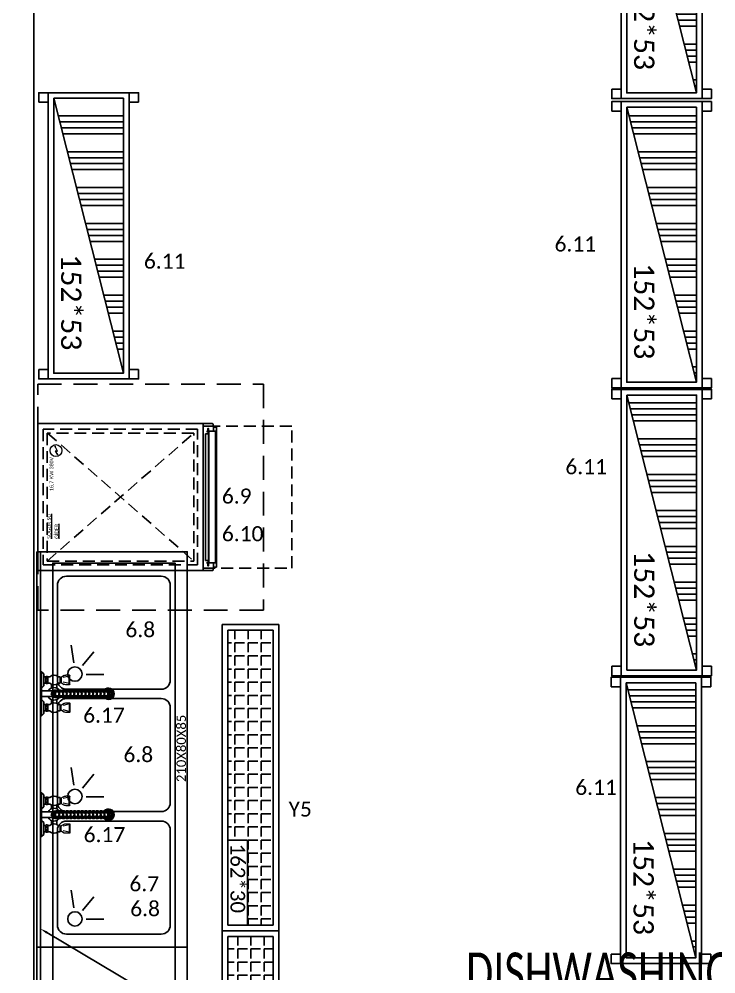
# Model space of a CAD drawing. Header units: millimetres. Extents: x -10496 to -5455, y -188 to 7293.
# Drawn here: x -6796 to -6425, y 5147 to 5654 of the extents above; entities that cross this region are included whole.
import ezdxf
from ezdxf import colors
from ezdxf.entities.mleader import LeaderData, LeaderLine
from ezdxf.math import Vec2, Vec3

# ---------------------------------------------------------------- set-up
doc = ezdxf.new("R2010")
doc.units = ezdxf.units.MM
doc.linetypes.add('DASHED', pattern=[19.05, 12.7, -6.35])
for name, color, linetype, lineweight in [('AK', 7, 'Continuous', 15), ('GJC_cam', 4, 'Continuous', 9), ('GJC_duvar', 10, 'Continuous', 30)]:
    doc.layers.add(name, color=color, linetype=linetype, lineweight=lineweight)
for name, color, linetype in [('GJC ALAN', 2, 'Continuous'), ('Kıtc-002 Çizgi', 7, 'Continuous'), ('Kıtc-006 Yazı 001', 1, 'Continuous'), ('Kıtc-008 Rakam', 1, 'Continuous'), ('Kıtc-011 Elk Tes Yazı 001', 1, 'Continuous'), ('Kıtc-014 Elk Tes İşaretler', 1, 'Continuous'), ('Kıtc-016 Su Tes Yazı 001', 5, 'Continuous'), ('Kıtc-028 Yer Izgarası', 252, 'Continuous'), ('Kıtc-040 Davlumbaz', 4, 'Continuous'), ('Kıtc-041 İstif Rafı', 7, 'Continuous')]:
    doc.layers.add(name, color=color, linetype=linetype)
doc.styles.get("Standard").update_dxf_attribs({"font": 'calibri.ttf', "height": 15})
doc.styles.add('Ölçü50', font='calibri.ttf', dxfattribs={"width": 0.7})

# ---------------------------------------------------------------- blocks, each defined once
blk = doc.blocks.new('A$C4E3860C5')
at = {"layer": 'Kıtc-014 Elk Tes İşaretler', "linetype": 'Continuous', "lineweight": 0}
for p, q in [((2.9, 3.66), (0.96, 2.3)), ((0.96, 2.3), (1, 2.21)), ((1, 2.21), (2.81, 3.48)), ((2.81, 3.48), (2.9, 2.31)), ((3, 2.49), (2.9, 3.66)), ((2.9, 2.31), (5.24, 3.52)), ((5.18, 3.62), (3, 2.49)), ((5.66, 3.81), (5.09, 3.77)), ((5.09, 3.77), (5.17, 3.64)), ((5.17, 3.64), (5.34, 3.36)), ((5.24, 3.52), (5.19, 3.62)), ((5.34, 3.36), (5.66, 3.81))]:
    blk.add_line(p, q, dxfattribs=at)
blk.add_circle((3.16, 3.16), 3.16, dxfattribs=at)
blk = doc.blocks.new('A$C54DB00ED')
at = {"layer": 'Kıtc-002 Çizgi'}
for p, q in [((88, 76.62), (88, 78)), ((88, 78), (92.95, 78)), ((88, 1.33), (88, 76.62)), ((92.95, 76.62), (88, 76.62)), ((93.2, 77.75), (93.2, 76.87)), ((88, 0), (88, 1.33)), ((92.95, 1.33), (88, 1.33)), ((93.2, 1.08), (93.2, 0.25)), ((88, 0), (92.95, 0))]:
    blk.add_line(p, q, dxfattribs=at)
at = {"layer": 'Kıtc-002 Çizgi', "color": 5}
for p, q in [((93.4, 76.22), (94.86, 76.22)), ((93.4, 76.22), (93.4, 73.94)), ((93.4, 76.22), (95, 76.22)), ((95, 76.22), (95, 1.73)), ((90.57, 72.57), (89.2, 72.57)), ((89.2, 40.37), (89.2, 72.57)), ((89.67, 73.92), (90.45, 73.92)), ((89.67, 73.8), (89.67, 73.92)), ((90.45, 73.8), (89.67, 73.8)), ((90.45, 73.92), (90.45, 75.42)), ((90.57, 72.57), (90.57, 73.92)), ((90.7, 75.42), (90.7, 40.37)), ((90.95, 73.94), (90.95, 4.14)), ((94.45, 73.94), (90.95, 73.94)), ((94.45, 4.14), (94.45, 73.94)), ((89.2, 5.38), (89.2, 40.37)), ((90.7, 40.37), (90.7, 2.53)), ((89.2, 5.38), (90.57, 5.38)), ((90.57, 4.03), (90.57, 5.38)), ((89.67, 4.16), (90.45, 4.16)), ((89.67, 4.03), (89.67, 4.16)), ((90.45, 4.03), (89.67, 4.03)), ((90.45, 2.53), (90.45, 4.03)), ((90.95, 4.14), (94.45, 4.14)), ((93.4, 4.14), (93.4, 1.73)), ((95, 1.73), (93.4, 1.73))]:
    blk.add_line(p, q, dxfattribs=at)
at = {"layer": 'Kıtc-002 Çizgi', "linetype": 'DASHED', "ltscale": 0.5}
for p, q in [((5, 5), (83, 73)), ((5.28, 73), (83, 5))]:
    blk.add_line(p, q, dxfattribs=at)
at = {"layer": 'Kıtc-002 Çizgi'}
blk.add_lwpolyline([(88, 0), (88, 78), (0, 78), (0, 0)], close=True, dxfattribs=at)
at = {"layer": 'Kıtc-002 Çizgi', "color": 254, "linetype": 'DASHED', "ltscale": 0.5}
blk.add_lwpolyline([(135, 1.33), (135, 76.62), (88, 76.62), (88, 1.33)], close=True, dxfattribs=at)
at = {"layer": 'Kıtc-002 Çizgi', "linetype": 'DASHED', "ltscale": 0.5}
for points in [[(85, 3), (85, 75), (3, 75), (3, 3)], [(83, 5), (83, 73), (5, 73), (5, 5)]]:
    blk.add_lwpolyline(points, close=True, dxfattribs=at)
at = {"layer": 'Kıtc-002 Çizgi'}
for centre, start, end in [((92.95, 77.75), 0, 90), ((92.95, 76.87), 270, 0), ((92.95, 1.08), 0, 90), ((92.95, 0.25), 270, 0)]:
    blk.add_arc(centre, 0.25, start, end, dxfattribs=at)
at = {"layer": 'Kıtc-002 Çizgi', "color": 5}
for centre, start, end in [((90.57, 75.42), 0, 180), ((90.45, 73.92), 270, 0), ((90.45, 4.03), 0, 90), ((90.57, 2.53), 180, 0)]:
    blk.add_arc(centre, 0.125, start, end, dxfattribs=at)
at = {"layer": 'Kıtc-002 Çizgi', "rotation": 89.99999999999999}
blk.add_blockref('A$C4E3860C5', (12.89, 60.55), dxfattribs=at)
at = {"layer": 'Kıtc-011 Elk Tes Yazı 001', "insert": (6.37, 42.3), "char_height": 3.3081, "attachment_point": 1, "rotation": 90}
blk.add_mtext_dynamic_manual_height_columns('{\\f@Arial Unicode MS|b0|i0|c162|p34;\\H0.60458x;16,7 KW 380V\\H1.6541x; }', width=32.7071, gutter_width=50, heights=[0], dxfattribs=at)
at = {"layer": 'Kıtc-016 Su Tes Yazı 001', "lineweight": 5, "char_height": 2, "attachment_point": 1, "rotation": 90}
for s, insert in [('{\\L\\C5;SOĞUK SU}', (5.07, 16.87)), ('{\\L\\C5;GİDER}', (9.06, 16.87))]:
    blk.add_mtext_dynamic_manual_height_columns(s, width=14.9424, gutter_width=50, heights=[0], dxfattribs=dict(at, insert=insert))
blk = doc.blocks.new('A$C64477347')
at = {"layer": 'Kıtc-041 İstif Rafı'}
h = blk.add_hatch(dxfattribs=at)
h.set_pattern_fill('ANSI34', color=254, angle=45)
h.set_pattern_definition([(90, (8380.205, 5919.05), (-19.05, 4e-15), []), (90, (8383.38, 5922.225), (-19.05, 4e-15), []), (90, (8386.555, 5925.4), (-19.05, 4e-15), []), (90, (8389.73, 5928.575), (-19.05, 4e-15), [])])
h.paths.add_polyline_path([(149, 45), (3, 45), (3, 8)])
blk.add_line((3, 8), (149, 45), dxfattribs=at)
for points in [[(5, 53), (5, 48), (0, 48), (0, 53)], [(147, 53), (147, 48), (152, 48), (152, 53)], [(0, 5), (0, 48), (152, 48), (152, 5)], [(3, 8), (3, 45), (149, 45), (149, 8)], [(5, 0), (5, 5), (0, 5), (0, 0)], [(147, 0), (147, 5), (152, 5), (152, 0)]]:
    blk.add_lwpolyline(points, close=True, dxfattribs=at)
blk.add_text('152*53', height=10.8, dxfattribs=at).set_placement((85.81, 11.86))
blk = doc.blocks.new('A$C09E06200')
at = {"layer": 'Kıtc-028 Yer Izgarası'}
for p, q in [((118.4, 30), (0, 30)), ((0, 30), (0, 0)), ((115.4, 27), (3, 27)), ((3, 27), (3, 3)), ((9.65, 22.26), (9.65, 27)), ((16.63, 22.26), (16.63, 27)), ((23.62, 22.26), (23.62, 27)), ((30.6, 22.26), (30.6, 27)), ((37.59, 22.26), (37.59, 27)), ((44.57, 22.26), (44.57, 27)), ((51.56, 22.26), (51.56, 27)), ((58.54, 22.26), (58.54, 27)), ((65.53, 22.26), (65.53, 27)), ((72.51, 22.26), (72.51, 27)), ((79.5, 22.26), (79.5, 27)), ((86.48, 22.26), (86.48, 27)), ((93.47, 22.26), (93.47, 27)), ((100.45, 22.26), (100.45, 27)), ((107.44, 22.26), (107.44, 27)), ((114.42, 22.26), (114.42, 27)), ((115.4, 3), (115.4, 27)), ((118.4, 0), (118.4, 30)), ((3, 22.26), (7.74, 22.26)), ((9.65, 22.26), (14.73, 22.26)), ((9.65, 15.27), (9.65, 20.35)), ((16.63, 22.26), (21.71, 22.26)), ((16.63, 15.27), (16.63, 20.35)), ((23.62, 22.26), (28.7, 22.26)), ((23.62, 15.27), (23.62, 20.35)), ((30.6, 22.26), (35.68, 22.26)), ((30.6, 15.27), (30.6, 20.35)), ((37.59, 22.26), (42.67, 22.26)), ((37.59, 15.27), (37.59, 20.35)), ((44.57, 22.26), (49.65, 22.26)), ((44.57, 15.27), (44.57, 20.35)), ((51.56, 22.26), (56.64, 22.26)), ((51.56, 15.27), (51.56, 20.35)), ((58.54, 22.26), (63.62, 22.26)), ((58.54, 15.27), (58.54, 20.35)), ((65.53, 22.26), (70.61, 22.26)), ((65.53, 15.27), (65.53, 20.35)), ((72.51, 22.26), (77.59, 22.26)), ((72.51, 15.27), (72.51, 20.35)), ((79.5, 22.26), (84.58, 22.26)), ((79.5, 15.27), (79.5, 20.35)), ((86.48, 22.26), (91.56, 22.26)), ((86.48, 15.27), (86.48, 20.35)), ((93.47, 22.26), (98.55, 22.26)), ((93.47, 15.27), (93.47, 20.35)), ((100.45, 22.26), (105.53, 22.26)), ((100.45, 15.27), (100.45, 20.35)), ((107.44, 22.26), (112.52, 22.26)), ((107.44, 15.27), (107.44, 20.35)), ((114.42, 22.26), (115.4, 22.26)), ((114.42, 15.27), (114.42, 20.35)), ((3, 15.27), (7.74, 15.27)), ((9.65, 15.27), (14.73, 15.27)), ((16.63, 15.27), (21.71, 15.27)), ((23.62, 15.27), (28.7, 15.27)), ((30.6, 15.27), (35.68, 15.27)), ((37.59, 15.27), (42.67, 15.27)), ((44.57, 15.27), (49.65, 15.27)), ((51.56, 15.27), (56.64, 15.27)), ((58.54, 15.27), (63.62, 15.27)), ((65.53, 15.27), (70.61, 15.27)), ((72.51, 15.27), (77.59, 15.27)), ((79.5, 15.27), (84.58, 15.27)), ((86.48, 15.27), (91.56, 15.27)), ((93.47, 15.27), (98.55, 15.27)), ((100.45, 15.27), (105.53, 15.27)), ((107.44, 15.27), (112.52, 15.27)), ((114.42, 15.27), (115.4, 15.27)), ((9.65, 8.29), (9.65, 13.37)), ((16.63, 8.29), (16.63, 13.37)), ((23.62, 8.29), (23.62, 13.37)), ((30.6, 8.29), (30.6, 13.37)), ((37.59, 8.29), (37.59, 13.37)), ((44.57, 8.29), (44.57, 13.37)), ((51.56, 8.29), (51.56, 13.37)), ((58.54, 8.29), (58.54, 13.37)), ((65.53, 8.29), (65.53, 13.37)), ((72.51, 8.29), (72.51, 13.37)), ((115.4, 13.5), (74.67, 13.5)), ((74.67, 13.5), (74.67, 3)), ((115.4, 3), (115.4, 13.5)), ((3, 8.29), (7.74, 8.29)), ((9.65, 8.29), (14.73, 8.29)), ((9.65, 3), (9.65, 6.38)), ((16.63, 8.29), (21.71, 8.29)), ((16.63, 3), (16.63, 6.38)), ((23.62, 8.29), (28.7, 8.29)), ((23.62, 3), (23.62, 6.38)), ((30.6, 8.29), (35.68, 8.29)), ((30.6, 3), (30.6, 6.38)), ((37.59, 8.29), (42.67, 8.29)), ((37.59, 3), (37.59, 6.38)), ((44.57, 8.29), (49.65, 8.29)), ((44.57, 3), (44.57, 6.38)), ((51.56, 8.29), (56.64, 8.29)), ((51.56, 3), (51.56, 6.38)), ((58.54, 8.29), (63.62, 8.29)), ((58.54, 3), (58.54, 6.38)), ((65.53, 8.29), (70.61, 8.29)), ((65.53, 3), (65.53, 6.38)), ((72.51, 3), (72.51, 6.38)), ((0, 0), (118.4, 0)), ((3, 3), (115.4, 3)), ((74.67, 3), (115.4, 3))]:
    blk.add_line(p, q, dxfattribs=at)
blk.add_text('118*30', height=7.2, dxfattribs=at).set_placement((74.5, 4.43))
blk = doc.blocks.new('A$C42E62341')
at = {"layer": 'Kıtc-028 Yer Izgarası'}
for p, q in [((162.6, 30), (0, 30)), ((0, 30), (0, 0)), ((159.6, 27), (3, 27)), ((3, 27), (3, 3)), ((9.65, 20.72), (9.65, 25.8)), ((16.63, 20.72), (16.63, 25.8)), ((23.62, 20.72), (23.62, 25.8)), ((30.6, 20.72), (30.6, 25.8)), ((37.59, 20.72), (37.59, 25.8)), ((44.57, 20.72), (44.57, 25.8)), ((51.56, 20.72), (51.56, 25.8)), ((58.54, 20.72), (58.54, 25.8)), ((65.53, 20.72), (65.53, 25.8)), ((72.51, 20.72), (72.51, 25.8)), ((79.5, 20.72), (79.5, 25.8)), ((86.48, 20.72), (86.48, 25.8)), ((93.47, 20.72), (93.47, 25.8)), ((100.45, 20.72), (100.45, 25.8)), ((107.44, 20.72), (107.44, 25.8)), ((114.42, 20.72), (114.42, 25.8)), ((121.41, 20.72), (121.41, 25.8)), ((128.39, 20.72), (128.39, 25.8)), ((135.38, 20.72), (135.38, 25.8)), ((142.36, 20.72), (142.36, 25.8)), ((149.35, 20.72), (149.35, 25.8)), ((156.33, 20.72), (156.33, 25.8)), ((159.6, 3), (159.6, 27)), ((162.6, 0), (162.6, 30)), ((3, 20.72), (7.74, 20.72)), ((9.65, 20.72), (14.73, 20.72)), ((16.63, 20.72), (21.71, 20.72)), ((23.62, 20.72), (28.7, 20.72)), ((30.6, 20.72), (35.68, 20.72)), ((37.59, 20.72), (42.67, 20.72)), ((44.57, 20.72), (49.65, 20.72)), ((51.56, 20.72), (56.64, 20.72)), ((58.54, 20.72), (63.62, 20.72)), ((65.53, 20.72), (70.61, 20.72)), ((72.51, 20.72), (77.59, 20.72)), ((79.5, 20.72), (84.58, 20.72)), ((86.48, 20.72), (91.56, 20.72)), ((93.47, 20.72), (98.55, 20.72)), ((100.45, 20.72), (105.53, 20.72)), ((107.44, 20.72), (112.52, 20.72)), ((114.42, 20.72), (119.5, 20.72)), ((121.41, 20.72), (126.49, 20.72)), ((128.39, 20.72), (133.47, 20.72)), ((135.38, 20.72), (140.46, 20.72)), ((142.36, 20.72), (147.44, 20.72)), ((149.35, 20.72), (154.43, 20.72)), ((156.33, 20.72), (159.6, 20.72)), ((9.65, 13.74), (9.65, 18.82)), ((16.63, 13.74), (16.63, 18.82)), ((23.62, 13.74), (23.62, 18.82)), ((30.6, 13.74), (30.6, 18.82)), ((37.59, 13.74), (37.59, 18.82)), ((44.57, 13.74), (44.57, 18.82)), ((51.56, 13.74), (51.56, 18.82)), ((58.54, 13.74), (58.54, 18.82)), ((65.53, 13.74), (65.53, 18.82)), ((72.51, 13.74), (72.51, 18.82)), ((79.5, 13.74), (79.5, 18.82)), ((86.48, 13.74), (86.48, 18.82)), ((93.47, 13.74), (93.47, 18.82)), ((100.45, 13.74), (100.45, 18.82)), ((107.44, 13.74), (107.44, 18.82)), ((114.42, 13.74), (114.42, 18.82)), ((121.41, 13.74), (121.41, 18.82)), ((128.39, 13.74), (128.39, 18.82)), ((135.38, 13.74), (135.38, 18.82)), ((142.36, 13.74), (142.36, 18.82)), ((149.35, 13.74), (149.35, 18.82)), ((156.33, 13.74), (156.33, 18.82)), ((3, 13.74), (7.74, 13.74)), ((9.65, 13.74), (14.73, 13.74)), ((9.65, 6.75), (9.65, 11.83)), ((16.63, 13.74), (21.71, 13.74)), ((16.63, 6.75), (16.63, 11.83)), ((23.62, 13.74), (28.7, 13.74)), ((23.62, 6.75), (23.62, 11.83)), ((30.6, 13.74), (35.68, 13.74)), ((30.6, 6.75), (30.6, 11.83)), ((37.59, 13.74), (42.67, 13.74)), ((37.59, 6.75), (37.59, 11.83)), ((44.57, 13.74), (49.65, 13.74)), ((44.57, 6.75), (44.57, 11.83)), ((51.56, 13.74), (56.64, 13.74)), ((51.56, 6.75), (51.56, 11.83)), ((58.54, 13.74), (63.62, 13.74)), ((58.54, 6.75), (58.54, 11.83)), ((65.53, 13.74), (70.61, 13.74)), ((65.53, 6.75), (65.53, 11.83)), ((72.51, 13.74), (77.59, 13.74)), ((72.51, 6.75), (72.51, 11.83)), ((79.5, 13.74), (84.58, 13.74)), ((79.5, 6.75), (79.5, 11.83)), ((86.48, 13.74), (91.56, 13.74)), ((86.48, 6.75), (86.48, 11.83)), ((93.47, 13.74), (98.55, 13.74)), ((93.47, 6.75), (93.47, 11.83)), ((100.45, 13.74), (105.53, 13.74)), ((100.45, 6.75), (100.45, 11.83)), ((107.44, 13.74), (112.52, 13.74)), ((107.44, 6.75), (107.44, 11.83)), ((114.42, 13.74), (119.5, 13.74)), ((159.6, 13.5), (114.42, 13.5)), ((114.42, 13.5), (114.42, 3)), ((114.42, 6.75), (114.42, 11.83)), ((121.41, 13.74), (126.49, 13.74)), ((128.39, 13.74), (133.47, 13.74)), ((135.38, 13.74), (140.46, 13.74)), ((142.36, 13.74), (147.44, 13.74)), ((149.35, 13.74), (154.43, 13.74)), ((156.33, 13.74), (159.6, 13.74)), ((159.6, 3), (159.6, 13.5)), ((3, 6.75), (7.74, 6.75)), ((9.65, 6.75), (14.73, 6.75)), ((16.63, 6.75), (21.71, 6.75)), ((23.62, 6.75), (28.7, 6.75)), ((30.6, 6.75), (35.68, 6.75)), ((37.59, 6.75), (42.67, 6.75)), ((44.57, 6.75), (49.65, 6.75)), ((51.56, 6.75), (56.64, 6.75)), ((58.54, 6.75), (63.62, 6.75)), ((65.53, 6.75), (70.61, 6.75)), ((72.51, 6.75), (77.59, 6.75)), ((79.5, 6.75), (84.58, 6.75)), ((86.48, 6.75), (91.56, 6.75)), ((93.47, 6.75), (98.55, 6.75)), ((100.45, 6.75), (105.53, 6.75)), ((107.44, 6.75), (112.52, 6.75)), ((0, 0), (162.6, 0)), ((3, 3), (159.6, 3)), ((9.65, 3), (9.65, 4.85)), ((16.63, 3), (16.63, 4.85)), ((23.62, 3), (23.62, 4.85)), ((30.6, 3), (30.6, 4.85)), ((37.59, 3), (37.59, 4.85)), ((44.57, 3), (44.57, 4.85)), ((51.56, 3), (51.56, 4.85)), ((58.54, 3), (58.54, 4.85)), ((65.53, 3), (65.53, 4.85)), ((72.51, 3), (72.51, 4.85)), ((79.5, 3), (79.5, 4.85)), ((86.48, 3), (86.48, 4.85)), ((93.47, 3), (93.47, 4.85)), ((100.45, 3), (100.45, 4.85)), ((107.44, 3), (107.44, 4.85)), ((114.42, 3), (114.42, 4.85)), ((118.87, 3), (159.6, 3))]:
    blk.add_line(p, q, dxfattribs=at)
blk.add_text('162*30', height=7.8, dxfattribs=at).set_placement((116.33, 4.35))
blk = doc.blocks.new('A$C797B7D11')
at = {"layer": 'Kıtc-002 Çizgi'}
for p, q in [((11.66, 42.76), (19.47, 43.87)), ((10.43, 38.95), (16.53, 33.94)), ((6.52, 37.29), (6.52, 29.4))]:
    blk.add_line(p, q, dxfattribs=at)
blk.add_lwpolyline([(46, 0), (4, 0, -0.414214), (0, 4), (0, 46, -0.414214), (4, 50), (46, 50, -0.414214), (50, 46), (50, 4, -0.414214)], format="xyb", close=True, dxfattribs=at)
blk.add_circle((6.71, 42.26), 3.19, dxfattribs=at)
blk = doc.blocks.new('A$C6e18c7c0')
at = {"layer": 'Kıtc-002 Çizgi'}
for points in [[(210, 80), (0, 80), (0, 78), (210, 78)], [(210, 80), (0, 80), (0, 0), (210, 0)], [(0, 71.5), (204, 71.5), (204, 6.5), (0, 6.5)]]:
    blk.add_lwpolyline(points, close=True, dxfattribs=at)
at = {"xscale": 1.2, "yscale": 1.2, "zscale": 1.2}
for p in [(7, 9), (72, 9), (137, 9)]:
    blk.add_blockref('A$C797B7D11', p, dxfattribs=at)
at = {"insert": (87.7, 5.71), "char_height": 5, "attachment_point": 1}
blk.add_mtext_dynamic_manual_height_columns('{\\C132;210X80X85}', width=57.5219, gutter_width=50, heights=[0], dxfattribs=at)
blk = doc.blocks.new('A$Cb36fa1fb')
at = {"layer": 'Kıtc-002 Çizgi'}
for points in [[(120, 80), (0, 80), (0, 78), (120, 78)], [(120, 80), (0, 80), (0, 0), (120, 0)], [(120, 71.5), (6, 71.5), (6, 6.5), (120, 6.5)]]:
    blk.add_lwpolyline(points, close=True, dxfattribs=at)
at = {"insert": (43.15, 5.54), "char_height": 5, "attachment_point": 1}
blk.add_mtext_dynamic_manual_height_columns('{\\C132;110X80X85}', width=57.5219, gutter_width=50, heights=[0], dxfattribs=at)
blk = doc.blocks.new('A$C67A70D27')
at = {"layer": 'AK', "color": 1, "true_color": 0xf50000}
for p, q in [((1.81, 23.82), (1.81, 25.78)), ((1.93, 26.56), (2.74, 27.95)), ((2.34, 23.9), (3.08, 27.07)), ((2.99, 28.13), (5.63, 28.13)), ((3.41, 28.13), (3.41, 28.63)), ((5.21, 28.13), (5.21, 28.63)), ((6.27, 23.9), (5.54, 27.07)), ((5.88, 27.95), (6.69, 26.56)), ((6.8, 25.78), (6.8, 23.82)), ((6.8, 23.9), (1.81, 23.9)), ((6.54, 23.56), (2.07, 23.56))]:
    blk.add_line(p, q, dxfattribs=at)
at = {"layer": 'AK', "color": 5, "true_color": 0x0000e6}
for p, q in [((16.51, 25.78), (16.51, 23.82)), ((17.44, 27.95), (16.63, 26.56)), ((17.04, 23.9), (17.78, 27.07)), ((20.33, 28.13), (17.69, 28.13)), ((18.11, 28.13), (18.11, 28.63)), ((19.91, 28.13), (19.91, 28.63)), ((20.97, 23.9), (20.24, 27.07)), ((21.39, 26.56), (20.58, 27.95)), ((21.5, 23.82), (21.5, 25.78)), ((16.51, 23.9), (21.5, 23.9)), ((16.77, 23.56), (21.24, 23.56))]:
    blk.add_line(p, q, dxfattribs=at)
at = {"layer": 'AK', "color": 1, "true_color": 0xf50000}
for centre, major_axis, start_param, end_param in [((4.43, 25.78), (1.85, -1.85), 3.623962, 3.926991), ((2.99, 27.87), (0.185, -0.185), 2.356194, 3.623962), ((5.63, 27.87), (-0.185, -0.185), 2.659223, 3.926991), ((4.19, 25.78), (-1.85, -1.85), 2.356194, 2.659223), ((2.07, 23.82), (-0.185, -0.185), 5.497787, 7.068583), ((6.54, 23.82), (-0.185, -0.185), 0.785398, 2.356194)]:
    blk.add_ellipse(centre, major_axis=major_axis, ratio=1, start_param=start_param, end_param=end_param, dxfattribs=at)
at = {"layer": 'AK', "color": 5, "true_color": 0x0000e6}
for centre, major_axis, start_param, end_param in [((19.13, 25.78), (1.85, -1.85), 3.623962, 3.926991), ((17.69, 27.87), (0.185, -0.185), 2.356194, 3.623962), ((20.33, 27.87), (-0.185, -0.185), 2.659223, 3.926991), ((18.89, 25.78), (-1.85, -1.85), 2.356194, 2.659223), ((16.77, 23.82), (0.185, -0.185), 3.926991, 5.497787), ((21.24, 23.82), (-0.185, -0.185), 0.785398, 2.356194)]:
    blk.add_ellipse(centre, major_axis=major_axis, ratio=1, start_param=start_param, end_param=end_param, dxfattribs=at)
at = {"layer": 'Kıtc-002 Çizgi', "color": 62, "true_color": 0x9dcd00}
for p, q in [((0, 39.17), (8.62, 39.17)), ((0, 38.7), (0, 39.17)), ((0, 38.7), (8.62, 38.7)), ((0, 38.7), (1.14, 37.3)), ((1.14, 37.3), (7.48, 37.3)), ((2.62, 36.34), (2.43, 36.14)), ((2.43, 35.43), (2.43, 36.14)), ((2.62, 36.34), (2.62, 37.3)), ((6, 36.34), (2.62, 36.34)), ((3.14, 36.34), (3.33, 36.14)), ((3.33, 35.43), (3.33, 36.14)), ((3.83, 36.34), (3.63, 36.14)), ((3.63, 35.43), (3.63, 36.14)), ((4.79, 36.34), (4.99, 36.14)), ((4.99, 35.43), (4.99, 36.14)), ((5.48, 36.34), (5.28, 36.14)), ((5.28, 35.43), (5.28, 36.14)), ((6, 36.34), (6, 37.3)), ((6, 36.34), (6.19, 36.14)), ((6.19, 35.43), (6.19, 36.14)), ((8.62, 38.7), (7.48, 37.3)), ((8.62, 38.7), (8.62, 39.17)), ((14.7, 39.17), (8.62, 39.17)), ((14.7, 38.7), (8.62, 38.7)), ((10.16, 32.63), (10.16, 38.7)), ((13.16, 32.63), (13.16, 38.7)), ((14.7, 38.7), (14.7, 39.17)), ((14.7, 39.17), (23.32, 39.17)), ((14.7, 38.7), (23.32, 38.7)), ((14.7, 38.7), (15.84, 37.3)), ((15.84, 37.3), (22.18, 37.3)), ((17.32, 36.34), (17.13, 36.14)), ((17.13, 35.43), (17.13, 36.14)), ((17.32, 36.34), (17.32, 37.3)), ((17.32, 36.34), (20.7, 36.34)), ((17.84, 36.34), (18.03, 36.14)), ((18.03, 35.43), (18.03, 36.14)), ((18.53, 36.34), (18.33, 36.14)), ((18.33, 35.43), (18.33, 36.14)), ((19.49, 36.34), (19.69, 36.14)), ((19.69, 35.43), (19.69, 36.14)), ((20.18, 36.34), (19.98, 36.14)), ((19.98, 35.43), (19.98, 36.14)), ((20.7, 36.34), (20.7, 37.3)), ((20.7, 36.34), (20.89, 36.14)), ((20.89, 35.43), (20.89, 36.14)), ((23.32, 38.7), (22.18, 37.3)), ((23.32, 38.7), (23.32, 39.17)), ((2.62, 35.24), (2.43, 35.43)), ((6, 35.24), (2.62, 35.24)), ((2.62, 34.26), (2.62, 35.24)), ((3.14, 35.24), (3.33, 35.43)), ((3.83, 35.24), (3.63, 35.43)), ((4.79, 35.24), (4.99, 35.43)), ((5.48, 35.24), (5.28, 35.43)), ((6, 35.24), (6.19, 35.43)), ((6, 34.26), (6, 35.24)), ((6.47, 30.42), (8.65, 30.42)), ((6.58, 33.34), (8.54, 33.34)), ((11.66, 33.5), (10.16, 32.63)), ((10.16, 32.63), (10.16, 32.32)), ((10.66, 32.37), (10.66, 32.23)), ((10.66, 31.87), (10.66, 31.73)), ((10.66, 31.37), (10.66, 31.23)), ((10.66, 30.87), (10.66, 29.63)), ((13.16, 32.63), (11.66, 33.5)), ((12.66, 32.37), (12.66, 32.23)), ((12.66, 31.87), (12.66, 31.73)), ((12.66, 31.37), (12.66, 31.23)), ((12.66, 30.87), (12.66, 29.63)), ((13.16, 32.32), (13.16, 32.63)), ((16.85, 30.42), (14.66, 30.42)), ((16.74, 33.34), (14.78, 33.34)), ((17.32, 35.24), (17.13, 35.43)), ((17.32, 35.24), (20.7, 35.24)), ((17.32, 34.26), (17.32, 35.24)), ((17.84, 35.24), (18.03, 35.43)), ((18.53, 35.24), (18.33, 35.43)), ((19.49, 35.24), (19.69, 35.43)), ((20.18, 35.24), (19.98, 35.43)), ((20.7, 35.24), (20.89, 35.43)), ((20.7, 34.26), (20.7, 35.24)), ((2.62, 29.74), (2.62, 28.63)), ((6, 28.63), (2.62, 28.63)), ((6, 29.74), (6, 28.63)), ((10.66, 29.27), (10.66, 27.63)), ((10.66, 27.27), (10.66, 25.63)), ((12.66, 29.27), (12.66, 27.63)), ((12.66, 27.27), (12.66, 25.63)), ((17.32, 29.74), (17.32, 28.63)), ((17.32, 28.63), (20.7, 28.63)), ((20.7, 29.74), (20.7, 28.63)), ((10.66, 25.27), (10.66, 23.63)), ((10.66, 23.27), (10.66, 21.63)), ((10.66, 21.27), (10.66, 19.63)), ((12.66, 25.27), (12.66, 23.63)), ((12.66, 23.27), (12.66, 21.63)), ((12.66, 21.27), (12.66, 19.63)), ((10.66, 19.27), (10.66, 17.63)), ((10.66, 17.27), (10.66, 15.63)), ((10.66, 15.27), (10.66, 13.63)), ((12.66, 19.27), (12.66, 17.63)), ((12.66, 17.27), (12.66, 15.63)), ((12.66, 15.27), (12.66, 13.63)), ((10.66, 13.27), (10.66, 11.63)), ((10.66, 11.27), (10.66, 9.63)), ((12.66, 13.27), (12.66, 11.63)), ((12.66, 11.27), (12.66, 9.63)), ((10.66, 9.27), (10.66, 7.63)), ((10.66, 7.27), (10.66, 5.63)), ((10.66, 5.27), (10.66, 3.63)), ((12.66, 9.27), (12.66, 7.63)), ((12.66, 7.27), (12.66, 5.63)), ((12.66, 5.27), (12.66, 3.63)), ((10.66, 3.27), (10.66, 1.63)), ((10.66, 1.27), (10.66, 0.49)), ((12.66, 3.27), (12.66, 1.63)), ((12.66, 1.27), (12.66, 0.49))]:
    blk.add_line(p, q, dxfattribs=at)
for centre, radius, start, end in [((11.66, 31), 2, 351.3731, 194.4775), ((11.66, 30.5), 2, 352.8192, 194.4775), ((11.66, 30), 2, 352.8192, 187.1808), ((11.66, 29.5), 2, 352.8192, 187.1808), ((11.66, 29.5), 1.7, 351.5435, 188.4565), ((11.66, 31), 1.7, 30.3899, 149.6101), ((11.66, 30.5), 1.7, 30.3899, 149.6101), ((11.66, 30), 1.7, 30.3899, 149.6101), ((11.66, 32), 1.2, 40.5416, 139.4584), ((11.66, 29), 2, 172.8192, 7.1808), ((11.66, 27), 2, 150, 30), ((11.66, 25), 2, 150, 30), ((11.66, 29), 1.7, 171.5435, 8.4565), ((11.66, 27), 1.7, 154.8493, 25.1507), ((11.66, 25), 1.7, 154.8493, 25.1507), ((11.66, 31), 2, 214.0558, 325.9442), ((11.66, 31), 1.7, 206.179, 333.821), ((11.66, 23), 2, 150, 30), ((11.66, 21), 2, 150, 30), ((11.66, 23), 1.7, 154.8493, 25.1507), ((11.66, 21), 1.7, 154.8493, 25.1507), ((11.66, 19), 2, 150, 30), ((11.66, 17), 2, 150, 30), ((11.66, 15), 2, 150, 30), ((11.66, 19), 1.7, 154.8493, 25.1507), ((11.66, 17), 1.7, 154.8493, 25.1507), ((11.66, 15), 1.7, 154.8493, 25.1507), ((11.66, 13), 2, 150, 30), ((11.66, 11), 2, 150, 30), ((11.66, 13), 1.7, 154.8493, 25.1507), ((11.66, 11), 1.7, 154.8493, 25.1507), ((11.66, 3), 3, 131.4096, 48.5904), ((11.66, 3), 2.94, 132.6328, 47.3672), ((11.66, 9), 2, 150, 30), ((11.66, 7), 2, 150, 30), ((11.66, 5), 2, 150, 30), ((11.66, 9), 1.7, 154.8493, 25.1507), ((11.66, 7), 1.7, 154.8493, 25.1507), ((11.66, 5), 1.7, 154.8493, 25.1507), ((11.66, 6), 1.15, 150.4082, 193.9333), ((11.66, 3), 2.94, 112.2892, 112.3745), ((11.66, 6), 1.15, 346.0667, 29.5918), ((11.66, 3), 2.94, 67.6255, 67.7108), ((11.66, 3), 2.7, 137.5458, 42.4542), ((11.66, 3), 2, 150, 30), ((11.66, 3), 1.9, 151.6745, 28.3255), ((11.66, 3), 1.7, 154.8493, 25.1507), ((11.66, 3), 0.85, 167.7311, 12.2689)]:
    blk.add_arc(centre, radius, start, end, dxfattribs=at)
for centre, major_axis, start_param, end_param in [((5.15, 32), (-2.4, -2.4), 4.768629, 6.226945), ((3.46, 32), (-2.4, -2.4), 1.627037, 3.085352), ((11.66, 32), (2.4, -2.4), 2.814027, 5.045229), ((11.66, 32), (2.4, -2.4), -0.33284, 1.898362), ((19.85, 32), (-2.4, -2.4), 4.768629, 6.226945), ((18.16, 32), (-2.4, -2.4), 1.627037, 3.085352)]:
    blk.add_ellipse(centre, major_axis=major_axis, ratio=1, start_param=start_param, end_param=end_param, dxfattribs=at)
blk = doc.blocks.new('new ytong')
at = {"layer": 'GJC_duvar'}
blk.add_lwpolyline([(-18411.3, 6217.55), (-18411.3, 5215.65), (-18396.3, 5215.65), (-18396.25, 6213.12)], dxfattribs=at)

msp = doc.modelspace()

# ---------------------------------------------------------------- linework, layer by layer
at = {"layer": 'Kıtc-040 Davlumbaz', "linetype": 'DASHED'}
msp.add_lwpolyline([(-6665.78, 5340.05), (-6785.78, 5340.05), (-6785.78, 5460.05), (-6665.78, 5460.05)], close=True, dxfattribs=at)

# ---------------------------------------------------------------- block references
at = {"layer": 'GJC_cam', "rotation": 90}
for name, p in [('A$C6e18c7c0', (-6706.29, 5161.05)), ('A$Cb36fa1fb', (-6706.29, 5041.05))]:
    msp.add_blockref(name, p, dxfattribs=at)
at = {"layer": 'Kıtc-002 Çizgi'}
msp.add_blockref('A$C54DB00ED', (-6785.78, 5361.05), dxfattribs=at)
at = {"layer": 'Kıtc-002 Çizgi', "xscale": -1, "rotation": 90}
for p in [(-6745.12, 5307.27), (-6745.12, 5243.09)]:
    msp.add_blockref('A$C67A70D27', p, dxfattribs=at)
at = {"layer": 'Kıtc-028 Yer Izgarası', "rotation": 270}
for name, p in [('A$C42E62341', (-6687.7, 5332.39)), ('A$C09E06200', (-6687.7, 5169.79))]:
    msp.add_blockref(name, p, dxfattribs=at)
at = {"layer": 'Kıtc-041 İstif Rafı', "rotation": 270}
for p in [(-6480.76, 5763.64), (-6785.2, 5614.8), (-6480.76, 5610.04), (-6480.71, 5457.2), (-6481.07, 5304.37)]:
    msp.add_blockref('A$C64477347', p, dxfattribs=at)

# ---------------------------------------------------------------- texts
at = {"layer": 'Kıtc-006 Yazı 001', "lineweight": 0, "insert": (-6558.22, 5158.19), "char_height": 21.6, "attachment_point": 1, "rotation": 0.0406, "style": 'Ölçü50'}
msp.add_mtext_dynamic_manual_height_columns('{\\fCalibri Light|b0|i0|c162|p34;DISHWASHING AREA\\P64m2}', width=195.5618, gutter_width=2.48, heights=[132], dxfattribs=at)
at = {"layer": 'Kıtc-008 Rakam', "color": 1}
for s, p in [('6.11', (-6511.15, 5530.46)), ('6.11', (-6729.35, 5521.36)), ('6.11', (-6505.39, 5412.18)), ('6.9', (-6687.92, 5396.61)), ('6.10', (-6687.92, 5376.61)), ('6.8', (-6739.15, 5325.67)), ('6.17', (-6761.61, 5280.26)), ('6.8', (-6740.2, 5259.36)), ('6.11', (-6500.15, 5241.91)), ('Y5', (-6652.49, 5230.39)), ('6.17', (-6761.34, 5216.84)), ('6.7', (-6737.03, 5190.74)), ('6.8', (-6736.6, 5177.52))]:
    msp.add_text(s, height=8, dxfattribs=at).set_placement(p)

# ---------------------------------------------------------------- leaders
at = {"color": 3}
ml = msp.add_multileader_mtext('Standard', dxfattribs=at)
ml.set_content('{\\C3;YÜKSEK SIRTLI OLCAKTIR}', color=3)
ml.set_leader_properties()
ml.build(insert=Vec2(0, 0))
ml.multileader.update_dxf_attribs({"text_right_attachment_type": 6, "dogleg_length": 0.36})
ctx = ml.context
ctx.base_point, ctx.char_height, ctx.plane_origin = Vec3(-6646.29, 5089.18), 7, Vec3(-6784.29, 5170.86)
ctx.right_attachment = 6
notes = []
notes.append((ctx, [(0, (1, 1, 0), (-6646.65, 5089.18), (1, 0), 0.36, [(0, [(-6784.29, 5170.86)], 0, [])])]))
ctx.mtext.insert, ctx.mtext.flow_direction = Vec3(-6644.29, 5092.73), 5
for ctx, leaders in notes:
    for number, flags, end, landing, length, lines in leaders:
        leader = LeaderData()
        leader.index, (leader.has_last_leader_line, leader.has_dogleg_vector, leader.attachment_direction) = number, flags
        leader.last_leader_point, leader.dogleg_vector, leader.dogleg_length = Vec3(end), Vec3(landing), length
        for number, points, colour, breaks in lines:
            line = LeaderLine()
            line.index, line.vertices, line.color, line.breaks = number, Vec3.list(points), colors.encode_raw_color(colour), breaks
            leader.lines.append(line)
        ctx.leaders.append(leader)

# ---------------------------------------------------------------- next in the draw order: block references
at = {"layer": 'GJC_duvar', "color": 41, "true_color": 0xf4ee51}
msp.add_blockref('new ytong', (11608.46, -261.26), dxfattribs=at)

# ---------------------------------------------------------------- next in the draw order: linework, layer by layer
at = {"layer": 'GJC ALAN', "color": 40, "lineweight": 30, "true_color": 0xf8d731}
msp.add_lwpolyline([(-6787.79, 5951.86), (-6787.85, 4969.39), (-6042.17, 4969.39), (-6042.17, 5732.73), (-6134.81, 5759.96), (-6139.09, 5745.4), (-6229.28, 5771.9), (-6225, 5786.46)], close=True, dxfattribs=at)

doc.saveas('drawing.dxf')
